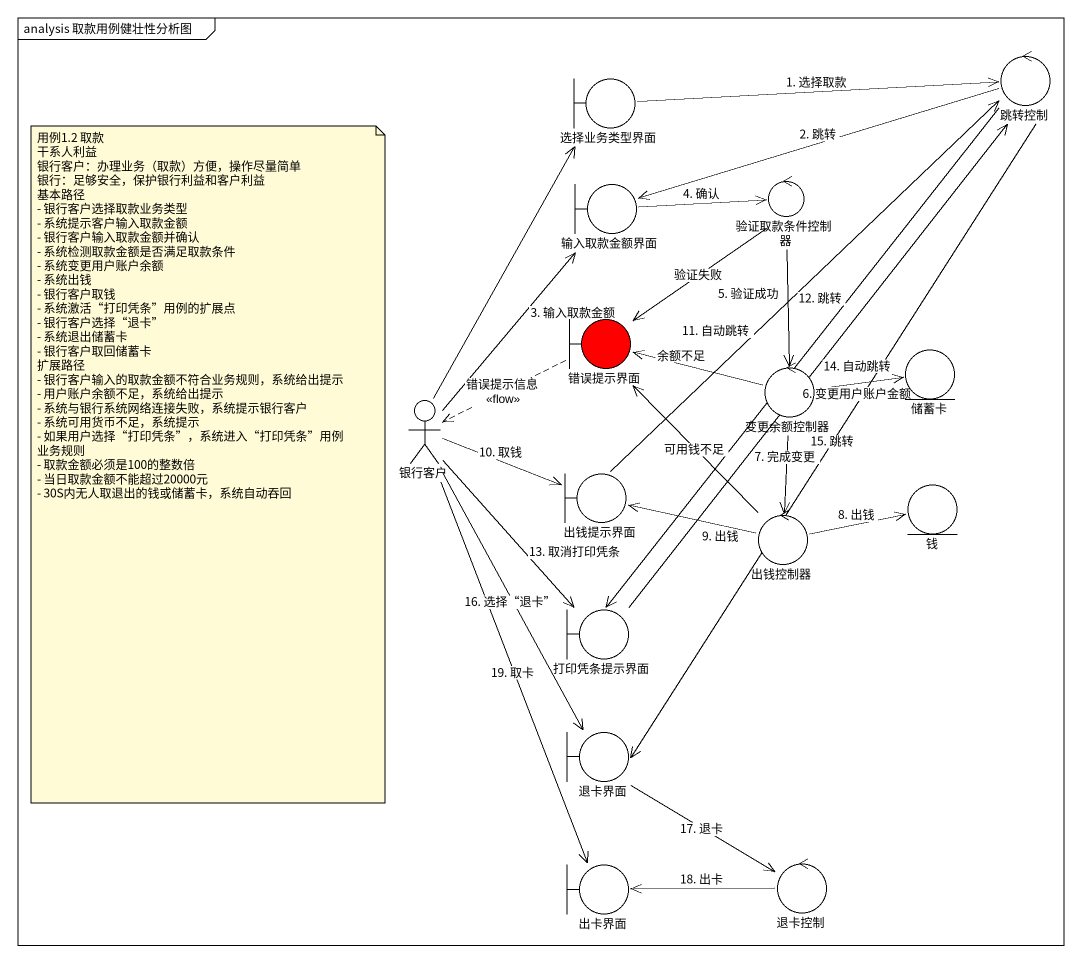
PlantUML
@startuml
mainframe analysis 取款用例健壮性分析图
boundary 选择业务类型界面
control 跳转控制
boundary 输入取款金额界面
control 验证取款条件控制器
boundary 错误提示界面 #FF0000
entity 储蓄卡
actor 银行客户
control 变更余额控制器
boundary 出钱提示界面
entity 钱
control 出钱控制器
boundary 打印凭条提示界面
boundary 退卡界面
control 退卡控制
boundary 出卡界面
选择业务类型界面 -right-> 跳转控制 : 1. 选择取款
跳转控制 -left-> 输入取款金额界面 : 2. 跳转
跳转控制 --> 打印凭条提示界面 : 12. 跳转
跳转控制 --> 退卡界面 : 15. 跳转
输入取款金额界面 -right-> 验证取款条件控制器 : 4. 确认
验证取款条件控制器 --> 错误提示界面 : 验证失败
验证取款条件控制器 --> 变更余额控制器 : 5. 验证成功
错误提示界面 .left.> 银行客户 : 错误提示信息\n<<flow>>
银行客户 -up-> 选择业务类型界面
银行客户 -up-> 输入取款金额界面 : 3. 输入取款金额
银行客户 -right-> 出钱提示界面 : 10. 取钱
银行客户 --> 打印凭条提示界面 : 13. 取消打印凭条
银行客户 --> 退卡界面 : 16. 选择“退卡”
银行客户 --> 出卡界面 : 19. 取卡
变更余额控制器 -left-> 错误提示界面 : 余额不足
变更余额控制器 -right-> 储蓄卡 : 6. 变更用户账户金额
变更余额控制器 --> 出钱控制器 : 7. 完成变更
出钱提示界面 -up-> 跳转控制 : 11. 自动跳转
出钱控制器 -up-> 错误提示界面 : 可用钱不足
出钱控制器 -left-> 出钱提示界面 : 9. 出钱
出钱控制器 -right-> 钱 : 8. 出钱
打印凭条提示界面 -up-> 跳转控制 : 14. 自动跳转
退卡界面 --> 退卡控制 : 17. 退卡
退卡控制 -left-> 出卡界面 : 18. 出卡
note as N1
  用例1.2 取款
  干系人利益
  银行客户：办理业务（取款）方便，操作尽量简单
  银行：足够安全，保护银行利益和客户利益
  基本路径
  - 银行客户选择取款业务类型
  - 系统提示客户输入取款金额
  - 银行客户输入取款金额并确认
  - 系统检测取款金额是否满足取款条件
  - 系统变更用户账户余额
  - 系统出钱
  - 银行客户取钱
  - 系统激活“打印凭条”用例的扩展点
  - 银行客户选择“退卡”
  - 系统退出储蓄卡
  - 银行客户取回储蓄卡
  扩展路径
  - 银行客户输入的取款金额不符合业务规则，系统给出提示
  - 用户账户余额不足，系统给出提示
  - 系统与银行系统网络连接失败，系统提示银行客户
  - 系统可用货币不足，系统提示
  - 如果用户选择“打印凭条”，系统进入“打印凭条”用例
  业务规则
  - 取款金额必须是100的整数倍
  - 当日取款金额不能超过20000元
  - 30S内无人取退出的钱或储蓄卡，系统自动吞回
end note
@enduml
